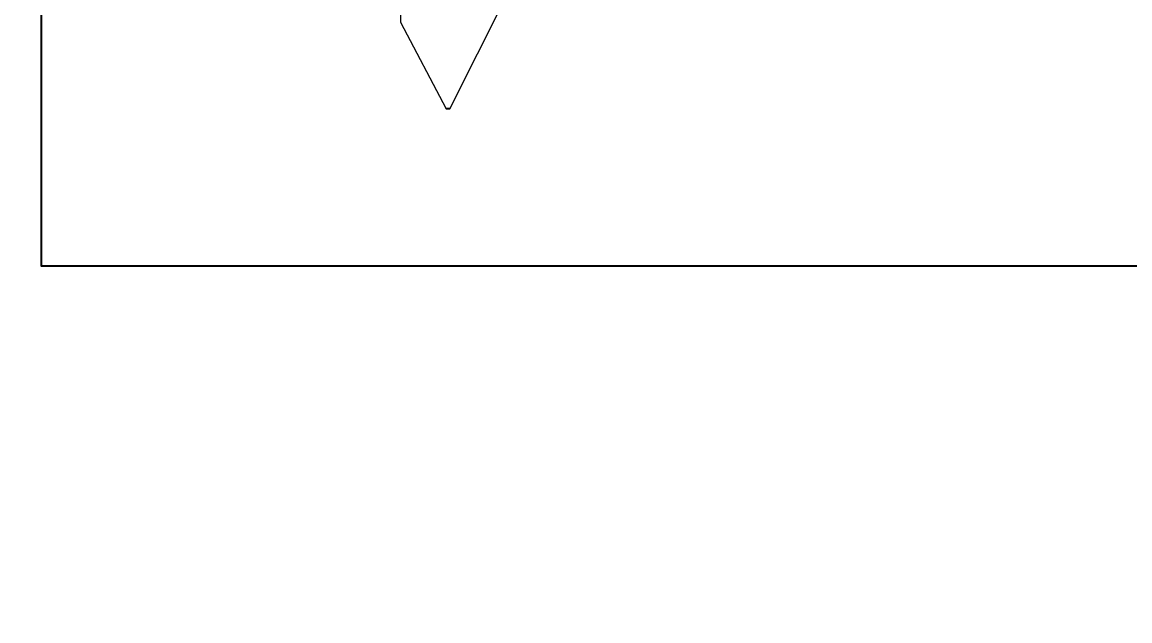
# Model space of a CAD drawing. Header units: inches. Extents: x 129892 to 140765, y 18172 to 24435.
# Drawn here: x 133933.36 to 133963.36, y 22502.39 to 22518.6 of the extents above; entities that cross this region are included whole.
import ezdxf

# ---------------------------------------------------------------- set-up
doc = ezdxf.new("R2010")
doc.units = ezdxf.units.IN
doc.header["$MEASUREMENT"] = 0
doc.header["$PDMODE"] = 66
doc.styles.add('EXCELSIOR', font='dim.shx', dxfattribs={"height": 45})
doc.dimstyles.new('EXCELSIOR', dxfattribs={"dimtxt": 50, "dimasz": 15, "dimexe": 20, "dimexo": 20, "dimgap": 10, "dimtad": 1, "dimdec": 0, "dimtxsty": 'EXCELSIOR', "dimblk": 'OBLIQUE', "dimcen": 2.5, "dimclrd": 1, "dimclre": 1, "dimclrt": 1, "dimadec": 0, "dimazin": 0, "dimtfac": 1, "dimtdec": 0, "dimtofl": 0, "dimtmove": 0, "dimatfit": 3, "dimfxl": 0, "dimlwd": 25, "dimarcsym": 0})

# ---------------------------------------------------------------- blocks, each defined once
blk = doc.blocks.new('_OBLIQUE')
at = {"color": 0, "linetype": 'ByBlock'}
blk.add_line((-0.5, -0.5), (0.5, 0.5), dxfattribs=at)
blk = doc.blocks.new('*D173')
at = {"color": 1, "lineweight": -2}
for p, q in [((133333.89, 22491.989), (133333.89, 22330.043)), ((133933.89, 22491.989), (133933.89, 22330.043))]:
    blk.add_line(p, q, dxfattribs=at)
at = {"color": 1, "lineweight": 25}
blk.add_line((133333.89, 22350.043), (133933.89, 22350.043), dxfattribs=at)
at = {"layer": 'Defpoints', "color": 0}
for p in [(133333.89, 22511.989), (133933.89, 22511.989), (133933.89, 22350.043)]:
    blk.add_point(p, dxfattribs=at)
at = {"color": 1, "lineweight": 25, "xscale": 15, "yscale": 15, "zscale": 15, "rotation": 180}
blk.add_blockref('_OBLIQUE', (133333.89, 22350.043), dxfattribs=at)
at = {"color": 1, "lineweight": 25, "xscale": 15, "yscale": 15, "zscale": 15}
blk.add_blockref('_OBLIQUE', (133933.89, 22350.043), dxfattribs=at)
at = {"color": 1, "insert": (133633.89, 22382.543), "char_height": 45, "attachment_point": 5, "style": 'EXCELSIOR'}
blk.add_mtext('600', dxfattribs=at)
blk = doc.blocks.new('A$C105D4D3B')
at = {"color": 251, "linetype": 'Continuous', "lineweight": 15}
for p, q in [((4.003, 0), (2.505, 2.985)), ((5.338, 2.558), (5.338, 2.348)), ((5.338, 2.348), (4.097, 0))]:
    blk.add_line(p, q, dxfattribs=at)
at = {"color": 251}
blk.add_line((4.003, 0), (4.097, 0), dxfattribs=at)

msp = doc.modelspace()

# ---------------------------------------------------------------- linework, layer by layer
msp.add_lwpolyline([(133933.89, 22524.989), (134146.877, 22524.989), (134146.877, 22511.989), (133933.89, 22511.989)], close=True)

# ---------------------------------------------------------------- block references
at = {"xscale": -1}
msp.add_blockref('A$C105D4D3B', (133948.943, 22516.248), dxfattribs=at)

# ---------------------------------------------------------------- dimensions: what is measured, and where the dimension line sits
dim = msp.add_linear_dim(base=(133933.89, 22350.043), p1=(133333.89, 22511.989), p2=(133933.89, 22511.989), dimstyle='EXCELSIOR')
dim.commit()
dim.dimension.update_dxf_attribs({"geometry": '*D173', "text_midpoint": (133633.89, 22382.543)})

doc.saveas('drawing.dxf')
